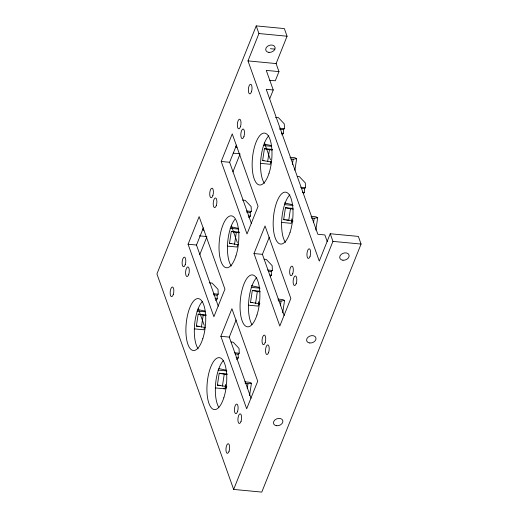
<?xml version="1.0" encoding="UTF-8"?>
<svg xmlns="http://www.w3.org/2000/svg" width="518" height="518" viewBox="0 0 518 518"><rect width="100%" height="100%" fill="white"/><g stroke="black" fill="none" stroke-linecap="round" stroke-linejoin="round"><path stroke-width="0.78" d="M205.076 327.46L196.367 326.055L198.161 314.173L206.222 314.938M201.398 327.111L203.192 315.229L198.161 314.173M204.429 326.819L203.982 329.791L194.341 328.872M238.209 244.703L229.493 243.298L231.287 231.416L239.348 232.187M234.524 244.354L236.318 232.472L231.287 231.416M237.561 244.062L237.108 247.034L227.467 246.115M226.845 386.59L217.398 385.107L219.192 373.225L227.253 373.996M222.423 386.169L224.216 374.287L219.192 373.225M215.365 387.93L225.013 388.85L225.459 385.878M271.335 161.953L262.626 160.541L264.42 148.66L272.481 149.43M267.651 161.597L269.444 149.721L264.42 148.66M270.687 161.312L270.241 164.277L260.593 163.358M248.498 305.173L258.139 306.093L258.586 303.121L259.971 303.833L250.524 302.35L252.318 290.475L259.647 291.168M255.555 303.412L257.342 291.53L252.318 290.475M247.254 388.435L247.954 383.786L251.431 383.223L249.559 395.623M293.097 221.076L283.65 219.6L285.444 207.718L292.774 208.411M292.359 164.64L293.182 159.22L296.659 158.657L294.904 170.28M288.681 220.655L290.475 208.773L285.444 207.718M291.712 220.364L291.265 223.336L281.624 222.416M280.38 305.678L281.08 301.029L284.557 300.472L282.686 312.866M313.623 222.151L314.206 218.272L317.689 217.715L315.818 230.109M256.222 25.9L156.928 273.938L233.657 489.419L261.778 492.1L361.072 244.062L358.352 236.422L330.225 233.741L319.276 261.098L247.992 60.897L258.942 33.54L256.222 25.9L284.343 28.581L287.063 36.221L276.113 63.578L278.969 71.607L275.291 80.802L269.736 80.271M188.079 244.231L199.126 216.647L224.935 289.128L213.895 316.712L188.079 244.231L196.49 245.033L218.272 306.19M221.212 161.48L232.252 133.89L258.061 206.371L247.021 233.961L221.212 161.48L229.623 162.276L251.398 223.433M196.49 245.033L203.36 227.888M229.623 162.276L236.486 145.131M199.78 254.629L206.941 236.739M232.906 171.879L240.067 153.982M269.697 98.854L273.245 89.983L266.271 70.396L278.969 71.607M220.869 336.305L231.909 308.722L257.718 381.196L246.678 408.786L220.869 336.305L229.28 337.108L251.055 398.258M253.995 253.548L265.035 225.965L290.844 298.439L279.804 326.029L253.995 253.548L262.406 254.351L284.181 315.501M229.28 337.108L236.143 319.956M262.406 254.351L269.269 237.199M233.657 489.419L332.951 241.382L330.225 233.741M279.688 129.319L283.352 129.668L284.499 128.658L284.252 123.821L278.36 117.592L275.492 117.321M281.818 134.887L283.54 133.366L283.352 129.668M246.562 212.076L250.226 212.425L251.372 211.415L251.126 206.578L245.228 200.349L242.366 200.077M248.692 217.644L250.414 216.123L250.226 212.425M301.45 188.442L304.383 188.727L305.523 187.71L305.283 182.873L299.385 176.651L297.235 176.444M303.425 193.434L304.565 192.424L304.383 188.727M213.435 294.833L217.1 295.182L218.24 294.172L218 289.329L212.102 283.106L209.24 282.834M215.566 300.395L217.282 298.88L217.1 295.182M268.324 271.199L271.251 271.477L272.397 270.467L272.151 265.63L266.258 259.408L264.109 259.201M270.292 276.191L271.438 275.181L271.251 271.477M235.191 353.956L238.125 354.234L239.271 353.224L239.025 348.387L233.132 342.158L230.983 341.958M236.596 359.453L238.312 357.938L238.125 354.234M258.942 33.54L287.063 36.221M270.422 48.711L274.903 49.139M247.992 60.897L276.113 63.578M273.245 89.983L266.239 89.316L317.851 234.278L324.864 234.945L327.279 241.725M279.675 128.199L284.499 128.658M281.332 133.158L283.54 133.366M263.28 145.539L271.322 146.303M269.444 149.721L272.39 150M290.028 157.271L294.852 157.731L296.659 158.657M233.229 153.16L239.536 153.762M291.032 159.013L293.182 159.22M262.626 160.541L264.089 160.684M300.705 187.251L305.523 187.71M302.357 192.21L304.565 192.424M284.311 204.597L293.149 205.439M290.475 208.773L293.421 209.052M311.053 216.323L315.876 216.783L317.689 217.715M246.549 210.956L251.372 211.415M311.344 218L314.206 218.272M248.206 215.915L250.414 216.123M283.65 219.6L285.12 219.736M286.584 219.878L288.047 220.014M230.154 228.296L238.189 229.06M332.951 241.382L361.072 244.062M236.318 232.472L239.264 232.757M199.313 235.839L206.41 236.519M229.493 243.298L231.695 243.505M267.579 270.007L272.397 270.467M269.969 275.039L271.438 275.181M251.185 287.354L260.023 288.196M257.342 291.53L260.289 291.809M277.926 299.08L282.75 299.54L284.557 300.472M213.422 293.712L218.24 294.172M278.218 300.757L281.08 301.029M215.074 298.672L217.282 298.88M250.524 302.35L252.726 302.564M197.028 311.053L205.063 311.817M203.192 315.229L206.132 315.514M196.367 326.055L199.3 326.334M234.447 352.764L239.271 353.224M236.104 357.724L238.312 357.938M218.059 370.105L226.897 370.946M224.216 374.287L227.162 374.566M244.8 381.837L249.624 382.297L251.431 383.223M245.085 383.514L247.954 383.786M217.398 385.107L220.331 385.386M264.154 144.062L271.115 145.526M284.408 202.952L292.146 204.584M231.028 226.819L237.989 228.283M251.282 285.709L259.019 287.341M197.902 309.576L204.863 311.04M218.926 368.628L225.893 370.098M223.808 388.228L225.013 388.85M235.677 146.672L236.933 147.546L236.182 145.448M202.551 229.422L203.801 230.303L203.056 228.205M264.491 143.007L270.487 159.855M291.517 218.913L292.56 221.84M231.358 225.764L237.361 242.612M258.385 301.664L259.434 304.597M198.232 308.521L204.234 325.369M225.259 384.421L226.567 388.086M264.394 183.314A26.075 9.661 -84.6 0 1 260.852 159.091A26.075 9.661 -84.6 0 1 268.823 135.781M231.268 266.064A26.075 9.661 -84.6 0 1 227.629 242.981A26.075 9.661 -84.6 0 1 234.848 219.483M218.829 407.368A26.075 9.661 -84.6 0 1 215.682 383.093A26.075 9.661 -84.6 0 1 223.595 360.353M251.962 324.611A26.075 9.661 -84.6 0 1 248.808 300.336A26.075 9.661 -84.6 0 1 256.721 277.596M285.424 242.366A26.075 9.661 -84.6 0 1 281.883 218.143A26.075 9.661 -84.6 0 1 289.847 194.839M198.141 348.821A26.075 9.661 -84.6 0 1 194.6 324.598A26.075 9.661 -84.6 0 1 202.564 301.295M276.703 425.744A4.85 3.529 -19.6 0 0 282.796 420.597A4.85 3.529 -19.6 0 0 275.026 419.858A4.85 3.529 -19.6 0 0 276.703 425.744M290.086 232.232A26.075 9.661 -84.6 0 0 285.735 192.172A26.075 9.661 -84.6 0 0 273.498 229.927A26.075 9.661 -84.6 0 0 290.086 232.232M212.859 195.61A4.85 1.8 -84.6 0 0 212.05 188.157A4.85 1.8 -84.6 0 0 209.777 195.182A4.85 1.8 -84.6 0 0 212.859 195.61M185.256 264.575A4.85 1.8 -84.6 0 0 184.447 257.116A4.85 1.8 -84.6 0 0 182.168 264.141A4.85 1.8 -84.6 0 0 185.256 264.575M243.959 136.441A4.85 1.8 -84.6 0 0 243.143 128.988A4.85 1.8 -84.6 0 0 240.87 136.014A4.85 1.8 -84.6 0 0 243.959 136.441M240.469 126.645A4.85 1.8 -84.6 0 0 239.659 119.192A4.85 1.8 -84.6 0 0 237.38 126.217A4.85 1.8 -84.6 0 0 240.469 126.645M268.946 52.389A4.85 3.529 -19.6 0 0 275.039 47.248A4.85 3.529 -19.6 0 0 267.269 46.503A4.85 3.529 -19.6 0 0 268.946 52.389M269.056 173.174A26.075 9.661 -84.6 0 0 264.704 133.113A26.075 9.661 -84.6 0 0 252.473 170.869A26.075 9.661 -84.6 0 0 269.056 173.174M188.74 274.365A4.85 1.8 -84.6 0 0 187.93 266.912A4.85 1.8 -84.6 0 0 185.658 273.938A4.85 1.8 -84.6 0 0 188.74 274.365M229.092 451.172A4.85 1.8 -84.6 0 0 228.283 443.719A4.85 1.8 -84.6 0 0 226.01 450.744A4.85 1.8 -84.6 0 0 229.092 451.172M310.088 256.242A4.85 1.8 -84.6 0 0 309.278 248.789A4.85 1.8 -84.6 0 0 306.999 255.814A4.85 1.8 -84.6 0 0 310.088 256.242M292.78 273.562A4.85 1.8 -84.6 0 0 291.971 266.11A4.85 1.8 -84.6 0 0 289.698 273.135A4.85 1.8 -84.6 0 0 292.78 273.562M296.27 283.359A4.85 1.8 -84.6 0 0 295.461 275.906A4.85 1.8 -84.6 0 0 293.182 282.932A4.85 1.8 -84.6 0 0 296.27 283.359M237.568 411.493A4.85 1.8 -84.6 0 0 236.758 404.04A4.85 1.8 -84.6 0 0 234.486 411.059A4.85 1.8 -84.6 0 0 237.568 411.493M241.058 421.283A4.85 1.8 -84.6 0 0 240.248 413.83A4.85 1.8 -84.6 0 0 237.969 420.856A4.85 1.8 -84.6 0 0 241.058 421.283M268.667 352.324A4.85 1.8 -84.6 0 0 267.851 344.871A4.85 1.8 -84.6 0 0 265.579 351.89A4.85 1.8 -84.6 0 0 268.667 352.324M256.96 314.989A26.075 9.661 -84.6 0 0 252.603 274.928A26.075 9.661 -84.6 0 0 240.371 312.684A26.075 9.661 -84.6 0 0 256.96 314.989M223.834 397.746A26.075 9.661 -84.6 0 0 219.477 357.679A26.075 9.661 -84.6 0 0 207.245 395.441A26.075 9.661 -84.6 0 0 223.834 397.746M309.829 342.987A4.85 3.529 -19.6 0 0 315.922 337.846A4.85 3.529 -19.6 0 0 308.152 337.101A4.85 3.529 -19.6 0 0 309.829 342.987M265.177 342.527A4.85 1.8 -84.6 0 0 264.368 335.075A4.85 1.8 -84.6 0 0 262.089 342.1A4.85 1.8 -84.6 0 0 265.177 342.527M342.955 260.237A4.85 3.529 -19.6 0 0 349.048 255.089A4.85 3.529 -19.6 0 0 341.278 254.344A4.85 3.529 -19.6 0 0 342.955 260.237M216.349 205.4A4.85 1.8 -84.6 0 0 215.54 197.947A4.85 1.8 -84.6 0 0 213.261 204.973A4.85 1.8 -84.6 0 0 216.349 205.4M235.93 255.931A26.075 9.661 -84.6 0 0 231.578 215.87A26.075 9.661 -84.6 0 0 219.347 253.626A26.075 9.661 -84.6 0 0 235.93 255.931M202.803 338.688A26.075 9.661 -84.6 0 0 198.452 298.627A26.075 9.661 -84.6 0 0 186.215 336.383A26.075 9.661 -84.6 0 0 202.803 338.688M173.29 294.457A4.85 1.8 -84.6 0 0 172.481 287.004A4.85 1.8 -84.6 0 0 170.208 294.03A4.85 1.8 -84.6 0 0 173.29 294.457M251.495 91.692A4.85 1.8 -84.6 0 0 250.686 84.24A4.85 1.8 -84.6 0 0 248.407 91.265A4.85 1.8 -84.6 0 0 251.495 91.692"/></g></svg>
